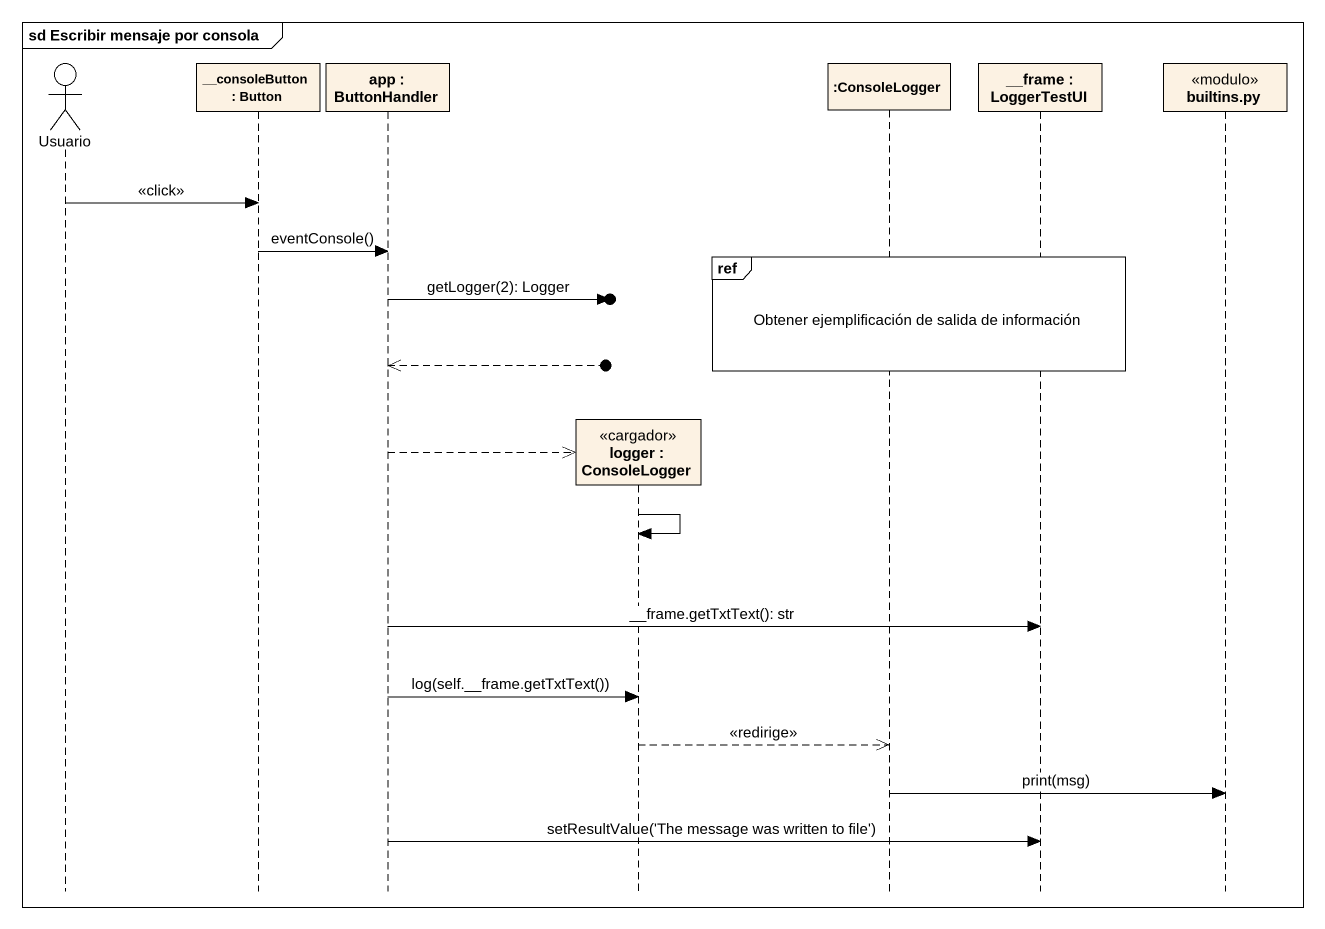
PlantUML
@startuml
mainframe sd Escribir mensaje por consola
hide footbox
actor Usuario
participant "__consoleButton : Button" as consoleButton
participant "app : ButtonHandler" as app
participant "logger : ConsoleLogger" as logger <<cargador>>
participant ":ConsoleLogger" as ConsoleLogger
participant "__frame : LoggerTestUI" as frame_
participant "builtins.py" as builtins_py <<modulo>>

Usuario -> consoleButton : <<click>>
consoleButton -> app : eventConsole()
ref over ConsoleLogger, frame_ : Obtener ejemplificación de salida de información
app ->o] : getLogger(2): Logger
app <<--o]
app -->> logger **
logger -> logger
app -> frame_ : __frame.getTxtText(): str
app -> logger : log(self.__frame.getTxtText())
logger -->> ConsoleLogger : <<redirige>>
ConsoleLogger -> builtins_py : print(msg)
app -> frame_ : setResultValue('The message was written to file')
@enduml
